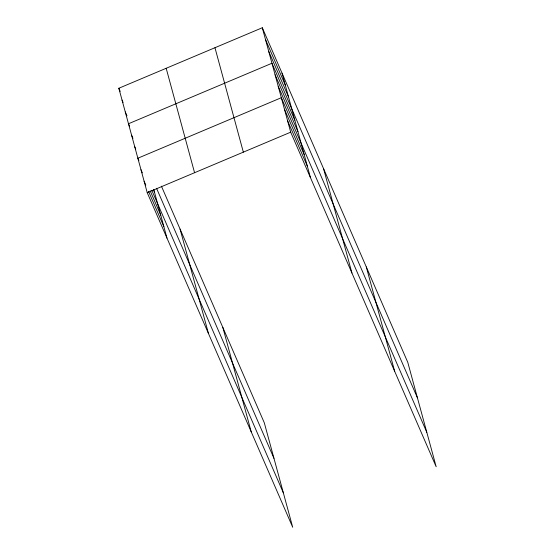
<?xml version="1.0" encoding="UTF-8"?>
<svg xmlns="http://www.w3.org/2000/svg" width="555" height="555" viewBox="0 0 555 555"><rect width="100%" height="100%" fill="white"/><g stroke="black" fill="none" stroke-linecap="round" stroke-linejoin="round"><path stroke-width="0.83" d="M161.408 186.161L264.312 422.82L292.7 527.25L147.228 192.682L118.832 88.252L262.3 27.75L407.772 362.318L436.168 466.748L290.688 132.18L262.3 27.75M147.228 192.682L290.688 132.18M265.519 39.585L285.27 85.019M268.731 51.421L288.489 96.854M417.429 397.824L271.95 63.256L128.489 123.758L129.509 126.103M275.072 74.745L294.83 120.178M278.201 86.233L297.952 131.667M426.795 432.289L281.323 97.715L137.855 158.217L138.875 160.568M284.444 109.203L304.202 154.637M287.566 120.692L307.324 166.125M118.832 88.252L120.199 91.381M122.051 100.087L123.071 102.439M125.27 111.923L126.97 115.835M156.538 188.27L273.962 458.326M131.611 135.247L132.971 138.375M134.733 146.728L135.753 149.08M153.464 189.817L154.491 192.162M151.82 190.337L283.334 492.791M140.977 169.705L142.344 172.841M150.176 190.858L160.735 215.139M144.106 181.194L145.805 185.106M148.532 191.378L163.857 226.627M366.286 266.906L394.681 371.337M323.544 168.602L351.932 273.025M282.051 73.184L310.446 177.614M214.958 47.716L243.347 152.146M166.181 68.286L194.569 172.716M222.826 327.408L251.214 431.832M180.077 229.097L208.472 333.527M153.818 189.706L166.979 238.116"/></g></svg>
